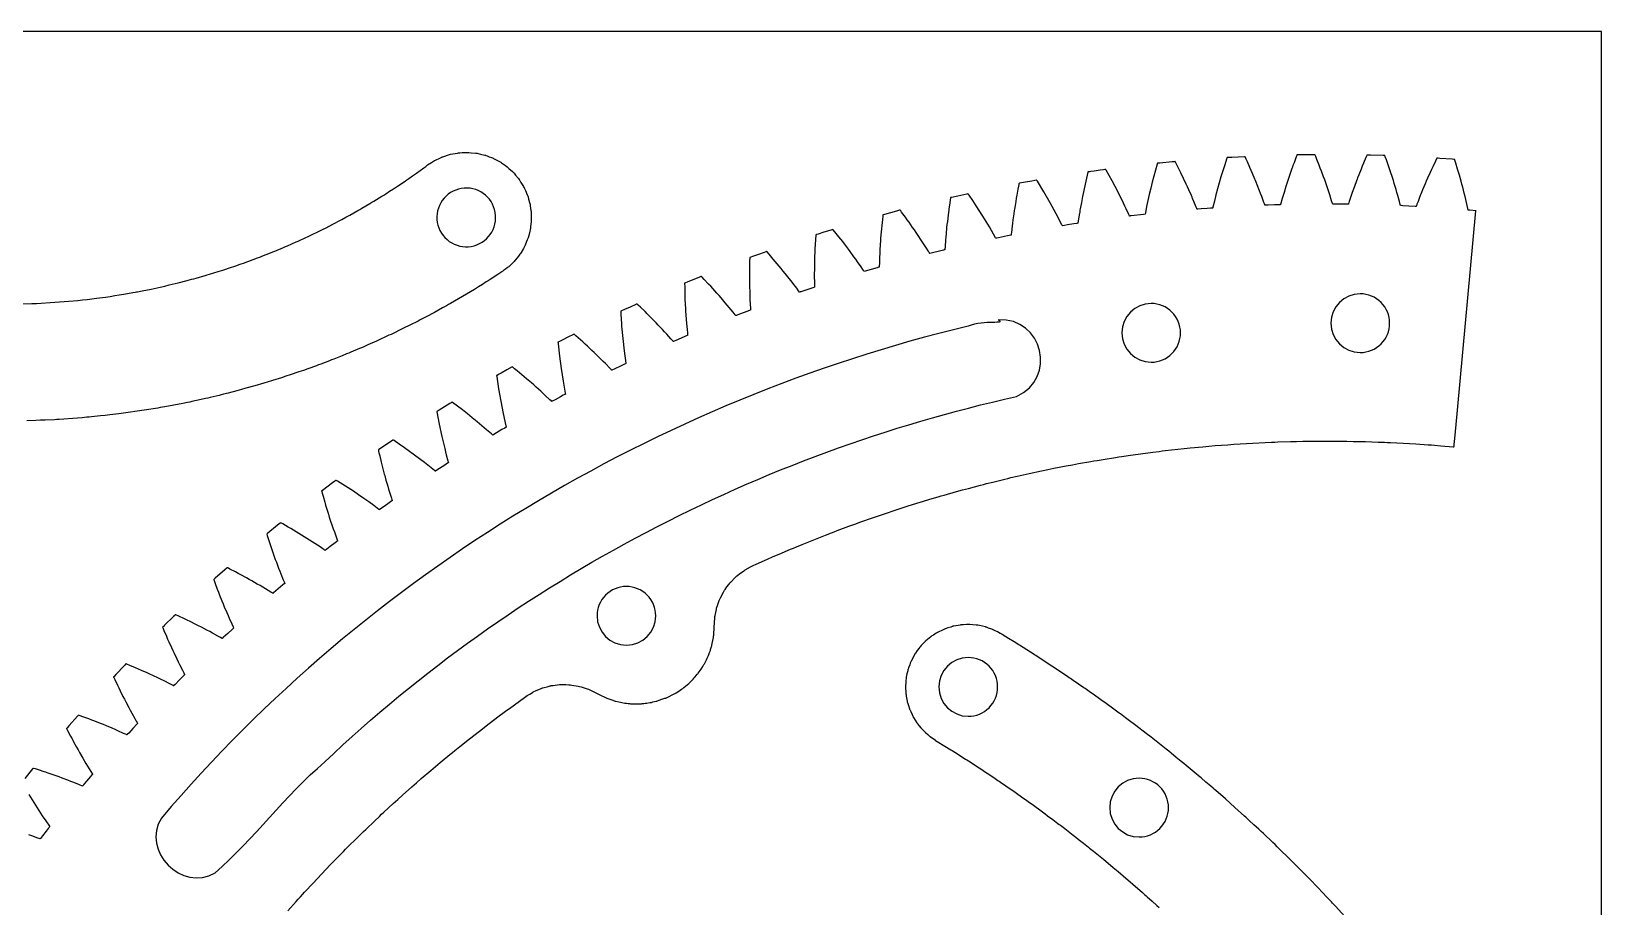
# Model space of a CAD drawing. Extents: x 0 to 264, y 0 to 116.
# Drawn here: x 191.3 to 264, y 75.3 to 115.8 of the extents above; entities that cross this region are included whole.
import ezdxf

# ---------------------------------------------------------------- set-up
doc = ezdxf.new("R2010")
doc.units = 0
doc.layers.add('Layer_1', color=7, linetype='CONTINUOUS')

msp = doc.modelspace()

# ---------------------------------------------------------------- linework, layer by layer
at = {"layer": 'Layer_1', "color": 7}
for points in [[(264.018471, 0.141992), (264.018471, 115.786301), (176.058963, 115.786301), (0.139999, 115.786301), (0.139999, 0.141992), (88.099499, 0.141992), (264.018471, 0.141992)], [(190.920102, 103.176889), (191.348518, 103.190387), (191.455633, 103.193701), (191.508747, 103.195357), (191.561878, 103.198112), (191.775932, 103.208703), (192.203942, 103.230872), (192.631376, 103.261705), (192.84514, 103.277114), (193.0585, 103.296412), (193.485256, 103.335932), (193.591809, 103.347486), (193.698227, 103.360006), (193.911144, 103.384099), (194.124038, 103.408192), (194.230399, 103.420731), (194.336549, 103.435175), (194.761256, 103.492029), (194.867426, 103.506493), (194.973284, 103.522865), (195.185022, 103.555642), (195.396779, 103.588402), (195.502637, 103.604794), (195.608205, 103.62309), (196.030212, 103.697315), (196.135704, 103.715631), (196.188838, 103.724933), (196.241004, 103.735525), (196.451178, 103.776952), (196.871466, 103.860809), (197.290095, 103.952367), (197.499419, 103.998629), (197.707778, 104.048744), (198.124493, 104.148853), (198.539151, 104.256995), (198.746471, 104.310939), (198.849708, 104.338885), (198.952776, 104.367813), (199.365046, 104.484718), (199.467831, 104.514588), (199.570306, 104.545443), (199.775171, 104.608074), (199.980065, 104.670705), (200.082342, 104.702503), (200.184139, 104.736226), (200.591386, 104.869714), (200.693127, 104.903437), (200.794247, 104.939107), (200.996431, 105.009442), (201.198587, 105.079794), (201.299707, 105.115445), (201.400066, 105.15304), (201.801527, 105.302589), (201.901885, 105.340184), (202.001566, 105.379723), (202.200758, 105.458726), (202.399923, 105.537745), (202.499519, 105.577268), (202.598551, 105.61773), (202.99369, 105.783208), (203.092496, 105.824655), (203.190737, 105.867045), (203.386628, 105.953769), (203.582518, 106.040513), (203.680478, 106.083885), (203.777844, 106.128222), (204.166154, 106.309106), (204.263238, 106.354383), (204.359815, 106.400665), (204.552149, 106.495094), (204.744484, 106.589542), (204.84106, 106.636747), (204.936677, 106.684933), (205.317649, 106.88086), (205.413294, 106.930009), (205.507923, 106.980124), (205.696504, 107.081794), (205.885028, 107.183465), (205.979714, 107.234539), (206.073412, 107.286561), (206.446453, 107.497143), (206.540151, 107.550165), (206.632861, 107.604109), (206.817349, 107.712925), (207.001866, 107.821741), (207.093645, 107.875705), (207.184436, 107.931596), (207.549067, 108.15622), (207.639858, 108.213093), (207.729689, 108.270909), (207.90986, 108.386637), (208.090002, 108.502388), (208.179805, 108.561166), (208.268705, 108.62091), (208.624559, 108.859247), (208.712443, 108.91997), (208.800356, 108.981638), (208.975983, 109.104128), (209.151581, 109.226618), (209.325063, 109.352094), (209.498348, 109.477858), (209.5853, 109.540489), (209.628763, 109.572287), (209.650014, 109.587713), (209.672225, 109.603122), (209.85217, 109.719161), (209.942001, 109.776977), (209.987411, 109.805885), (210.035699, 109.829036), (210.229275, 109.920574), (210.326049, 109.966817), (210.350207, 109.977428), (210.375325, 109.985556), (210.42652, 110.001945), (210.630623, 110.067485), (210.732731, 110.100246), (210.838198, 110.118562), (211.049272, 110.155174), (211.102386, 110.164417), (211.128491, 110.16906), (211.141982, 110.170852), (211.1555, 110.171371), (211.262547, 110.175376), (211.476669, 110.183447), (211.529811, 110.185468), (211.54333, 110.185971), (211.556848, 110.185352), (211.583913, 110.182753), (211.690537, 110.172142), (211.903812, 110.150935), (211.956955, 110.145274), (212.009109, 110.132755), (212.113419, 110.108661), (212.321953, 110.059532), (212.33454, 110.05645), (212.347099, 110.052674), (212.372188, 110.04322), (212.422424, 110.023958), (212.522613, 109.986366), (212.622773, 109.948771), (212.673009, 109.929493), (212.698127, 109.920035), (212.710657, 109.914701), (212.722285, 109.908422), (212.911205, 109.807598), (213.00589, 109.757506), (213.053191, 109.731466), (213.096653, 109.700633), (213.270812, 109.576119), (213.357765, 109.513489), (213.368405, 109.505708), (213.379016, 109.497213), (213.39832, 109.478899), (213.436956, 109.442267), (213.592969, 109.295703), (213.671229, 109.222438), (213.738821, 109.139587), (213.873582, 108.973338), (213.907393, 108.931894), (213.923818, 108.910687), (213.931494, 108.900096), (213.938409, 108.888519), (213.99347, 108.79698), (214.104355, 108.613976), (214.13238, 108.568679), (214.139323, 108.557102), (214.144883, 108.544586), (214.155494, 108.520473), (214.197997, 108.422384), (214.283002, 108.226188), (214.293642, 108.202095), (214.298948, 108.189539), (214.303491, 108.177039), (214.317969, 108.125943), (214.346982, 108.023019), (214.404922, 107.817271), (214.408563, 107.804774), (214.411103, 107.791253), (214.414941, 107.765232), (214.422589, 107.712231), (214.438083, 107.60642), (214.453521, 107.500609), (214.461197, 107.447608), (214.465064, 107.421607), (214.466164, 107.394604), (214.469353, 107.180846), (214.47099, 107.073974), (214.471357, 107.046991), (214.471583, 107.033492), (214.470793, 107.02001), (214.46464, 106.967006), (214.439523, 106.754614), (214.426935, 106.6484), (214.425411, 106.634918), (214.422589, 106.621416), (214.415985, 106.595415), (214.402467, 106.543357), (214.349324, 106.336166), (214.322287, 106.23276), (214.281704, 106.133691), (214.201525, 105.935549), (214.181233, 105.8864), (214.171581, 105.861344), (214.15905, 105.838213), (214.105908, 105.745689), (213.999284, 105.560281), (213.972219, 105.514038), (213.965474, 105.502462), (213.957318, 105.49187), (213.940864, 105.470667), (213.875191, 105.385848), (213.744409, 105.216421), (213.727984, 105.195237), (213.719799, 105.184643), (213.710712, 105.175013), (213.673063, 105.137419), (213.596722, 105.062252), (213.444492, 104.911816), (213.435009, 104.902415), (213.424369, 104.894135), (213.403118, 104.877746), (213.360643, 104.844986), (213.27561, 104.780427), (213.190605, 104.715849), (213.14813, 104.683072), (213.126851, 104.6667), (213.10464, 104.652236), (212.925062, 104.535619), (212.565821, 104.302427), (212.476018, 104.244592), (212.385227, 104.187718), (212.203617, 104.074203), (212.022007, 103.960687), (211.931244, 103.903834), (211.839437, 103.847942), (211.472323, 103.627346), (211.288794, 103.516989), (211.103317, 103.409925), (210.732393, 103.1958), (210.639683, 103.142799), (210.545957, 103.09076), (210.358674, 102.98697), (209.983685, 102.779855), (209.605423, 102.578939), (209.416277, 102.478425), (209.321648, 102.429276), (209.226003, 102.38107), (208.844157, 102.186895), (208.748568, 102.138709), (208.652923, 102.091504), (208.460306, 101.997998), (208.075073, 101.810566), (207.978299, 101.764304), (207.88113, 101.719027), (207.686876, 101.628428), (207.492623, 101.537832), (207.395453, 101.492555), (207.297776, 101.448218), (206.906108, 101.27477), (206.710218, 101.188023), (206.611779, 101.145614), (206.513057, 101.104189), (206.118285, 100.937749), (206.019564, 100.896321), (205.920475, 100.85582), (205.721565, 100.775835), (205.323801, 100.616636), (205.223923, 100.578099), (205.123762, 100.540504), (204.923413, 100.464372), (204.723091, 100.388239), (204.622902, 100.350645), (204.522431, 100.314032), (204.119164, 100.169393), (203.917488, 100.097093), (203.816452, 100.061443), (203.714909, 100.026758), (203.309045, 99.889536), (203.105901, 99.821105), (202.901685, 99.75653), (202.49331, 99.626702), (202.391089, 99.594944), (202.288417, 99.564069), (202.083043, 99.503382), (201.672354, 99.381067), (201.259491, 99.266395), (201.053073, 99.208559), (200.949837, 99.179671), (200.846176, 99.152671), (200.431197, 99.045607), (200.223735, 98.99166), (200.11968, 98.965642), (200.015483, 98.940566), (199.598557, 98.841204), (199.49436, 98.816149), (199.38991, 98.792055), (199.180614, 98.745794), (198.761965, 98.654255), (198.657233, 98.632086), (198.552161, 98.610883), (198.341965, 98.569436), (197.921697, 98.485599), (197.499978, 98.409467), (197.28911, 98.371892), (197.183618, 98.352613), (197.077951, 98.335262), (196.654863, 98.266831), (196.443301, 98.233128), (196.337363, 98.216737), (196.231293, 98.201311), (195.806949, 98.14155), (195.594729, 98.111697), (195.382047, 98.085679), (194.956642, 98.03362), (194.8503, 98.020158), (194.743747, 98.008564), (194.530562, 97.986415), (194.104288, 97.942078), (193.99756, 97.932449), (193.890832, 97.923398), (193.677261, 97.905082), (193.250117, 97.869415), (192.822511, 97.841489), (192.608632, 97.827025), (192.501692, 97.820031), (192.394673, 97.815005), (191.966568, 97.794764), (191.752514, 97.785135), (191.538363, 97.778528), (191.109984, 97.765991)], [(258.204513, 107.483814), (257.915404, 107.509835), (257.879675, 107.513069), (257.861302, 107.514686), (257.852299, 107.515496), (257.847756, 107.5159), (257.845498, 107.516095), (257.844341, 107.517557), (257.827915, 107.587892), (257.795065, 107.728986), (257.730351, 108.011254), (257.696541, 108.152156), (257.660812, 108.29246), (257.589325, 108.57309), (257.552636, 108.713298), (257.51304, 108.852756), (257.434752, 109.131554), (257.395156, 109.271012), (257.352653, 109.409487), (257.267648, 109.686361), (257.225173, 109.824836), (257.219868, 109.84217), (257.217187, 109.850837), (257.21586, 109.855169), (257.215211, 109.857326), (257.212953, 109.857537), (257.177252, 109.8601), (257.104777, 109.865242), (256.525601, 109.906669), (256.453155, 109.911811), (256.417425, 109.914374), (256.399081, 109.915644), (256.390021, 109.916299), (256.385506, 109.916606), (256.383559, 109.912542), (256.321724, 109.781484), (256.198308, 109.519342), (256.136473, 109.388284), (256.077545, 109.255969), (255.960366, 108.990943), (255.901438, 108.858437), (255.845417, 108.725064), (255.734645, 108.45734), (255.679555, 108.323487), (255.651559, 108.256984), (255.625481, 108.189539), (255.521059, 107.919328), (255.468905, 107.784203), (255.442827, 107.716738), (255.43628, 107.699404), (255.433006, 107.690948), (255.430917, 107.687483), (255.426374, 107.687714), (255.389685, 107.689523), (255.099701, 107.70397), (254.809718, 107.718434), (254.737272, 107.722055), (254.718927, 107.722958), (254.710037, 107.723632), (254.707638, 107.732376), (254.698043, 107.767083), (254.659407, 107.906713), (254.582134, 108.185994), (254.543498, 108.325548), (254.501955, 108.464215), (254.418897, 108.741571), (254.377354, 108.880238), (254.332904, 109.017963), (254.243072, 109.293296), (254.197663, 109.430905), (254.150334, 109.567743), (254.053758, 109.840861), (254.005441, 109.977408), (253.993842, 110.011151), (253.987802, 110.028505), (253.986307, 110.032761), (253.985545, 110.03488), (253.984105, 110.036074), (253.975018, 110.036342), (253.902571, 110.038442), (253.322266, 110.054813), (253.177147, 110.05903), (253.158803, 110.059552), (253.154287, 110.059668), (253.152679, 110.058722), (253.151804, 110.056622), (253.148304, 110.048283), (253.133798, 110.01456), (253.105773, 109.948077), (252.993421, 109.681027), (252.937428, 109.547463), (252.883326, 109.413108), (252.777351, 109.143456), (252.724237, 109.008661), (252.69816, 108.941176), (252.673042, 108.872745), (252.573559, 108.600726), (252.474922, 108.328282), (252.382212, 108.053895), (252.335815, 107.916766), (252.312644, 107.848358), (252.301045, 107.81365), (252.295231, 107.796299), (252.293792, 107.792004), (252.289558, 107.791676), (252.280471, 107.791736), (251.990205, 107.794103), (251.69994, 107.796451), (251.627493, 107.79701), (251.590776, 107.797321), (251.572432, 107.797453), (251.566251, 107.813845), (251.521801, 107.951741), (251.432957, 108.227554), (251.388507, 108.365474), (251.341179, 108.502388), (251.246521, 108.776104), (251.199193, 108.912923), (251.148957, 109.048931), (251.047442, 109.3202), (250.996247, 109.455884), (250.944092, 109.590911), (250.836086, 109.859772), (250.782012, 109.994203), (250.754947, 110.061669), (250.748202, 110.07804), (250.729857, 110.077944), (250.69314, 110.077482), (250.112637, 110.070048), (249.967434, 110.068179), (249.930717, 110.067717), (249.921657, 110.067601), (249.917114, 110.067525), (249.914828, 110.067505), (249.914009, 110.065481), (249.907687, 110.048111), (249.882598, 109.980665), (249.781562, 109.709184), (249.731299, 109.573385), (249.706181, 109.505939), (249.682051, 109.437509), (249.587365, 109.163621), (249.493696, 108.88956), (249.405783, 108.613533), (249.317899, 108.337449), (249.236732, 108.05942), (249.155622, 107.781412), (249.153082, 107.772705), (249.151783, 107.768373), (249.150683, 107.766832), (249.148397, 107.766756), (249.130052, 107.766138), (249.093335, 107.764924), (249.020889, 107.76248), (248.875798, 107.757567), (248.585646, 107.747957), (248.440555, 107.743047), (248.431468, 107.742759), (248.429323, 107.742855), (248.428561, 107.744991), (248.427009, 107.74923), (248.420743, 107.766581), (248.408184, 107.800287), (248.383067, 107.868714), (248.283019, 108.140579), (248.232783, 108.276571), (248.180629, 108.41158), (248.074174, 108.681037), (248.02106, 108.815759), (247.993995, 108.883205), (247.965999, 108.949707), (247.853194, 109.216565), (247.797145, 109.350034), (247.739205, 109.482924), (247.619994, 109.746971), (247.560078, 109.878995), (247.530135, 109.945497), (247.515685, 109.978258), (247.511931, 109.986518), (247.510435, 109.987636), (247.508178, 109.98752), (247.503662, 109.987249), (247.485261, 109.986267), (246.90552, 109.954472), (246.760627, 109.946536), (246.688209, 109.942588), (246.683665, 109.942337), (246.681408, 109.942204), (246.679827, 109.941182), (246.677005, 109.932575), (246.671445, 109.915221), (246.659846, 109.880536), (246.570015, 109.605008), (246.481143, 109.329214), (246.398085, 109.051666), (246.314999, 108.774024), (246.238686, 108.494548), (246.162373, 108.215074), (246.092833, 107.933964), (246.023294, 107.652758), (246.014573, 107.618053), (246.013472, 107.613662), (246.012964, 107.611466), (246.011073, 107.610868), (246.001986, 107.610196), (245.983641, 107.608827), (245.911195, 107.603358), (245.7665, 107.592746), (245.477024, 107.570578), (245.332301, 107.559986), (245.296571, 107.557251), (245.294314, 107.557059), (245.292846, 107.558174), (245.291096, 107.562334), (245.287625, 107.570713), (245.280654, 107.587085), (245.252629, 107.653588), (245.141293, 107.921101), (245.085243, 108.054877), (245.057247, 108.12138), (245.028263, 108.187863), (244.910576, 108.452584), (244.851676, 108.584992), (244.791789, 108.71684), (244.543349, 109.240331), (244.283027, 109.758102), (244.282011, 109.760142), (244.279866, 109.760125), (244.275322, 109.759682), (244.266291, 109.758816), (244.247947, 109.757044), (244.212217, 109.753575), (244.139771, 109.746584), (243.995273, 109.732121), (243.706362, 109.704175), (243.561864, 109.690676), (243.489418, 109.683702), (243.45366, 109.680217), (243.444008, 109.645512), (243.365776, 109.366519), (243.288504, 109.087432), (243.217017, 108.806725), (243.14553, 108.525982), (243.080817, 108.243714), (243.016103, 107.961351), (242.957175, 107.677718), (242.899235, 107.393912), (242.884729, 107.323577), (242.812282, 107.315082), (242.668151, 107.297751), (242.379833, 107.264008), (242.235702, 107.246635), (242.200001, 107.242398), (242.181628, 107.240279), (242.172597, 107.239221), (242.168166, 107.238797), (242.166275, 107.242918), (242.135344, 107.308438), (242.012859, 107.57106), (241.952012, 107.702294), (241.889246, 107.833084), (241.631323, 108.352028), (241.361632, 108.865004), (241.079861, 109.371432), (241.071056, 109.386858), (241.066653, 109.394772), (241.063972, 109.397817), (241.059513, 109.397179), (241.023755, 109.392192), (240.952297, 109.382543), (240.808561, 109.362322), (240.520976, 109.322783), (240.377269, 109.302559), (240.305782, 109.292909), (240.270024, 109.287923), (240.25168, 109.285436), (240.242705, 109.284186), (240.241181, 109.283088), (240.240645, 109.280892), (240.239601, 109.276481), (240.173928, 108.994505), (240.108255, 108.712508), (240.048339, 108.429086), (239.989439, 108.145589), (239.935337, 107.86099), (239.883154, 107.576106), (239.869664, 107.504809), (239.858065, 107.433491), (239.834894, 107.290469), (239.789485, 107.004448), (239.777885, 106.933131), (239.775035, 106.914815), (239.773567, 106.905896), (239.765072, 106.904008), (239.729343, 106.898251), (239.586002, 106.87512), (239.299434, 106.828878), (239.156065, 106.805747), (239.084578, 106.794173), (239.066234, 106.791283), (239.061746, 106.790572), (239.060138, 106.791478), (239.059122, 106.793479), (239.054945, 106.801511), (239.038519, 106.833329), (238.771227, 107.347554), (238.492278, 107.855521), (238.20142, 108.356843), (237.899188, 108.851426), (237.879884, 108.882262), (237.87043, 108.897688), (237.868031, 108.901541), (237.863685, 108.900999), (237.854795, 108.899382), (237.783308, 108.886845), (237.640532, 108.860824), (237.354895, 108.808785), (237.069286, 108.756746), (237.051901, 108.753512), (237.049671, 108.753106), (237.04905, 108.751065), (237.048204, 108.746634), (237.04651, 108.737719), (237.039737, 108.702088), (237.02619, 108.630771), (236.999153, 108.48852), (236.945051, 108.20402), (236.919934, 108.061404), (236.895804, 107.918482), (236.848447, 107.632748), (236.836876, 107.561431), (236.826236, 107.490113), (236.805944, 107.346708), (236.765361, 107.059933), (236.746057, 106.916432), (236.729659, 106.772642), (236.695849, 106.484982), (236.687411, 106.412702), (236.683177, 106.377051), (236.681061, 106.358738), (236.680327, 106.356926), (236.678097, 106.356463), (236.673667, 106.355577), (236.664777, 106.353768), (236.522565, 106.32486), (236.238113, 106.267044), (236.095901, 106.238116), (236.024443, 106.223652), (235.988713, 106.216411), (235.979823, 106.214618), (235.975392, 106.213713), (235.973191, 106.213289), (235.972034, 106.215253), (235.963031, 106.23068), (235.67491, 106.733543), (235.374965, 107.229571), (235.063843, 107.718646), (234.984623, 107.839671), (234.903512, 107.959946), (234.741827, 108.200495), (234.701244, 108.260239), (234.696164, 108.267751), (234.693652, 108.271505), (234.692043, 108.272526), (234.689842, 108.272027), (234.672457, 108.268039), (234.636699, 108.260047), (234.49508, 108.228229), (234.211983, 108.164636), (233.928886, 108.10104), (233.893129, 108.093047), (233.884295, 108.091046), (233.88057, 108.08939), (233.879892, 108.084919), (233.877268, 108.066606), (233.866628, 107.995288), (233.845377, 107.851996), (233.802902, 107.565475), (233.792262, 107.494177), (233.783344, 107.421878), (233.765959, 107.278105), (233.730202, 106.990639), (233.713776, 106.846751), (233.699298, 106.702691), (233.670314, 106.414435), (233.656796, 106.270278), (233.646156, 106.125814), (233.624905, 105.83698), (233.614293, 105.692533), (233.613616, 105.683521), (233.613418, 105.681247), (233.611781, 105.680248), (233.607379, 105.67915), (233.589994, 105.674795), (233.555224, 105.666072), (233.484725, 105.648718), (232.921183, 105.509184), (232.916781, 105.508086), (232.914579, 105.507547), (232.912858, 105.508222), (232.908032, 105.515907), (232.898408, 105.531333), (232.879076, 105.562166), (232.84044, 105.623837), (232.763195, 105.746423), (232.608707, 105.991595), (232.288808, 106.474985), (232.206681, 106.594588), (232.123623, 106.713398), (231.957592, 106.95106), (231.873546, 107.069103), (231.787581, 107.185909), (231.615906, 107.419507), (231.573431, 107.478305), (231.552152, 107.507216), (231.549471, 107.510854), (231.548144, 107.512685), (231.546084, 107.512415), (231.537307, 107.510066), (231.51995, 107.505348), (231.379883, 107.467773), (231.099665, 107.392583), (230.819446, 107.317433), (230.748919, 107.298154), (230.744545, 107.29698), (230.743811, 107.292705), (230.742851, 107.28369), (230.74096, 107.265374), (230.737207, 107.229724), (230.721741, 107.085647), (230.691797, 106.797602), (230.677319, 106.653522), (230.66572, 106.509154), (230.642549, 106.220435), (230.63095, 106.076067), (230.622737, 105.931524), (230.606312, 105.642325), (230.598099, 105.497763), (230.593019, 105.353011), (230.583509, 105.063522), (230.578739, 104.918767), (230.577554, 104.882137), (230.576933, 104.877977), (230.572587, 104.876685), (230.563894, 104.874162), (230.546481, 104.869059), (230.476941, 104.848818), (229.919807, 104.685843), (229.885037, 104.675251), (229.864745, 104.705122), (229.823202, 104.764865), (229.741103, 104.884198), (229.576399, 105.122706), (229.492353, 105.240842), (229.407347, 105.358133), (229.237055, 105.592694), (229.15109, 105.709212), (229.063206, 105.82446), (228.887381, 106.054881), (228.798509, 106.169666), (228.707747, 106.282798), (228.526419, 106.508999), (228.435628, 106.621241), (228.297198, 106.577889), (228.020395, 106.490203), (227.743535, 106.402494), (227.673967, 106.380345), (227.656582, 106.374876), (227.647946, 106.372161), (227.6436, 106.370775), (227.64216, 106.369542), (227.642019, 106.367287), (227.639761, 106.331639), (227.63073, 106.187096), (227.612386, 105.898053), (227.603637, 105.75351), (227.598049, 105.608775), (227.58645, 105.319364), (227.58089, 105.17463), (227.578378, 105.029855), (227.574117, 104.74027), (227.571972, 104.595439), (227.572282, 104.450591), (227.574935, 104.161006), (227.576233, 104.016136), (227.576572, 103.979523), (227.576713, 103.961209), (227.576798, 103.952176), (227.576854, 103.947629), (227.573213, 103.945724), (227.504633, 103.922593), (226.954836, 103.73651), (226.920038, 103.724933), (226.902653, 103.719136), (226.894074, 103.71621), (226.892296, 103.716689), (226.890941, 103.718501), (226.888204, 103.722122), (226.844741, 103.779938), (226.757789, 103.895689), (226.583263, 104.127148), (226.49535, 104.242125), (226.405519, 104.355736), (226.225574, 104.582979), (226.134783, 104.696223), (226.042045, 104.807622), (225.856681, 105.03053), (225.763943, 105.142022), (225.668326, 105.251225), (225.477742, 105.469684), (225.382125, 105.578865), (225.370525, 105.592386), (225.364571, 105.599202), (225.356132, 105.596546), (225.32235, 105.584027), (225.253742, 105.558951), (224.980889, 105.460188), (224.708009, 105.361407), (224.639429, 105.336351), (224.605619, 105.323792), (224.588234, 105.317629), (224.583972, 105.316108), (224.581827, 105.31532), (224.581432, 105.313316), (224.581263, 105.304263), (224.578299, 105.159531), (224.572373, 104.869926), (224.569409, 104.725191), (224.569522, 104.58034), (224.57051, 104.290755), (224.57099, 104.145887), (224.573925, 104.001152), (224.581771, 103.711663), (224.58575, 103.566911), (224.587782, 103.494628), (224.591451, 103.422348), (224.605957, 103.13313), (224.613351, 102.988491), (224.617049, 102.916211), (224.61798, 102.897895), (224.618206, 102.893388), (224.617923, 102.891387), (224.615779, 102.890577), (224.60734, 102.887303), (224.573502, 102.873821), (224.032002, 102.664991), (223.96441, 102.638953), (223.946997, 102.632423), (223.944908, 102.631615), (223.943412, 102.633233), (223.940562, 102.636738), (223.934805, 102.643748), (223.911606, 102.671694), (223.819855, 102.783668), (223.635734, 103.007634), (223.543024, 103.119245), (223.448338, 103.229004), (223.259023, 103.448522), (223.164366, 103.558301), (223.067084, 103.665847), (222.872548, 103.880838), (222.775266, 103.988306), (222.675981, 104.093924), (222.476337, 104.3042), (222.376543, 104.409336), (222.351425, 104.435357), (222.338866, 104.448856), (222.337145, 104.449742), (222.335056, 104.448875), (222.330851, 104.447123), (222.322469, 104.443714), (222.255808, 104.415768), (221.987274, 104.305721), (221.718767, 104.195654), (221.584486, 104.140725), (221.568061, 104.133407), (221.568456, 104.115091), (221.569246, 104.078478), (221.570798, 104.006199), (221.577035, 103.716613), (221.58014, 103.571842), (221.585643, 103.427203), (221.599162, 103.137905), (221.605766, 102.993249), (221.609039, 102.920969), (221.614063, 102.848687), (221.655606, 102.270848), (221.682643, 101.982513), (221.696161, 101.838337), (221.702907, 101.766057), (221.706265, 101.730409), (221.707083, 101.721395), (221.707507, 101.716908), (221.707733, 101.714636), (221.706406, 101.713287), (221.690009, 101.706045), (221.157653, 101.474758), (221.091021, 101.44587), (221.05817, 101.431406), (221.049844, 101.427785), (221.047784, 101.426879), (221.04595, 101.427131), (221.04293, 101.4305), (221.030399, 101.443982), (220.933682, 101.552008), (220.740388, 101.76808), (220.643727, 101.876126), (220.54461, 101.981821), (220.346208, 102.193271), (220.247007, 102.298986), (220.145858, 102.402756), (219.942433, 102.60939), (219.84072, 102.712715), (219.737539, 102.81458), (219.529316, 103.016361), (219.425176, 103.117261), (219.373021, 103.167372), (219.36653, 103.173671), (219.364865, 103.175269), (219.362917, 103.174825), (219.358797, 103.17294), (219.342372, 103.165351), (219.309549, 103.149945), (219.045841, 103.028705), (218.782132, 102.907468), (218.650278, 102.846762), (218.617427, 102.831336), (218.609187, 102.82756), (218.609328, 102.818777), (218.610485, 102.800461), (218.615085, 102.728181), (218.633429, 102.439154), (218.64263, 102.294614), (218.64723, 102.222331), (218.653524, 102.150071), (218.704719, 101.573116), (218.769432, 100.997473), (218.847693, 100.423503), (218.848567, 100.41472), (218.840383, 100.410752), (218.823958, 100.402836), (218.791107, 100.387429), (218.725462, 100.355612), (218.594934, 100.292019), (218.333851, 100.165388), (218.203351, 100.101773), (218.199287, 100.099808), (218.19607, 100.102854), (218.189748, 100.109362), (218.177189, 100.121881), (218.152071, 100.147899), (218.101864, 100.199938), (217.899595, 100.40771), (217.798447, 100.511613), (217.695379, 100.613554), (217.488285, 100.816529), (217.384737, 100.918007), (217.279722, 101.018021), (217.067802, 101.215969), (216.961855, 101.314925), (216.854921, 101.412859), (216.638344, 101.60578), (216.530055, 101.702269), (216.475982, 101.750439), (216.448945, 101.774532), (216.445473, 101.776843), (216.441438, 101.774783), (216.433366, 101.77064), (216.416913, 101.762399), (216.158538, 101.63026), (215.900164, 101.49816), (215.770991, 101.431657), (215.706277, 101.398877), (215.704922, 101.397508), (215.705176, 101.395256), (215.705656, 101.390749), (215.706587, 101.381755), (215.708478, 101.363439), (215.712317, 101.327791), (215.774123, 100.751874), (215.849477, 100.177501), (215.93832, 99.604977), (216.040146, 99.034668), (216.046524, 98.998998), (216.015621, 98.981647), (215.951867, 98.946959), (215.824077, 98.878531), (215.568581, 98.740999), (215.440791, 98.672591), (215.424365, 98.664), (215.416378, 98.659705), (215.412399, 98.657548), (215.410536, 98.657568), (215.408871, 98.659126), (215.382822, 98.684185), (215.32968, 98.734296), (215.118916, 98.933477), (215.013506, 99.033031), (214.90677, 99.131137), (214.691293, 99.325233), (214.583569, 99.422283), (214.474913, 99.518656), (214.254893, 99.70763), (214.034336, 99.896024), (213.809885, 100.079723), (213.697617, 100.171261), (213.641596, 100.217523), (213.613599, 100.240654), (213.599093, 100.252228), (213.592094, 100.257969), (213.588594, 100.260819), (213.584671, 100.259199), (213.332083, 100.116372), (213.079494, 99.973661), (212.953256, 99.902343), (212.890461, 99.866673), (212.874995, 99.857775), (212.867121, 99.853287), (212.865146, 99.852172), (212.864948, 99.850208), (212.865626, 99.845738), (212.870931, 99.81009), (212.956896, 99.23714), (213.055618, 98.666331), (213.167688, 98.097947), (213.292656, 97.532258), (213.30053, 97.49661), (213.304453, 97.479256), (213.306429, 97.470417), (213.306626, 97.468354), (213.304651, 97.4672), (213.300756, 97.464889), (213.23799, 97.428256), (213.113163, 97.354051), (212.863678, 97.206043), (212.73888, 97.131816), (212.707976, 97.113499), (212.692511, 97.104276), (212.688616, 97.101965), (212.686669, 97.100788), (212.684947, 97.102002), (212.678089, 97.107954), (212.623056, 97.155178), (212.404051, 97.345308), (212.294605, 97.440719), (212.184313, 97.535148), (211.960878, 97.720096), (211.736963, 97.904467), (211.509209, 98.084002), (211.281456, 98.263518), (211.049526, 98.437663), (210.817511, 98.611826), (210.803005, 98.622417), (210.799392, 98.625135), (210.797529, 98.625846), (210.795639, 98.624653), (210.787934, 98.619877), (210.757031, 98.600616), (210.695196, 98.562058), (210.572034, 98.485909), (210.32571, 98.33268), (210.202577, 98.256567), (210.140742, 98.21803), (210.10981, 98.198731), (210.094373, 98.189178), (210.091127, 98.1865), (210.092002, 98.182072), (210.093667, 98.173173), (210.202831, 97.604193), (210.325118, 97.037946), (210.460246, 96.474667), (210.477659, 96.404312), (210.496003, 96.333937), (210.53368, 96.194016), (210.608045, 95.914159), (210.626418, 95.843804), (210.631075, 95.82647), (210.631667, 95.824274), (210.630736, 95.822657), (210.626926, 95.820191), (210.619334, 95.815243), (210.589391, 95.794999), (210.467894, 95.715997), (210.224759, 95.557667), (210.103235, 95.478625), (210.042387, 95.439106), (210.026922, 95.430227), (210.012444, 95.441801), (209.984419, 95.46397), (209.75771, 95.644874), (209.530549, 95.825141), (209.299579, 96.000652), (209.068636, 96.176047), (208.833517, 96.345937), (208.598397, 96.515843), (208.35975, 96.680627), (208.120652, 96.844968), (208.090708, 96.865189), (208.083229, 96.870331), (208.079504, 96.872894), (208.077641, 96.874164), (208.07575, 96.873585), (208.060313, 96.862973), (208.000425, 96.822492), (207.880565, 96.740599), (207.401126, 96.413882), (207.393675, 96.408799), (207.389894, 96.406236), (207.390317, 96.402076), (207.394466, 96.384742), (207.402791, 96.349055), (207.419188, 96.27872), (207.452039, 96.137741), (207.518672, 95.855745), (207.664044, 95.294969), (207.682417, 95.224634), (207.702709, 95.155221), (207.742305, 95.015976), (207.822484, 94.737465), (207.863039, 94.598586), (207.90653, 94.460303), (207.992495, 94.183815), (208.013746, 94.114423), (208.024357, 94.079737), (208.027067, 94.07109), (208.028196, 94.066851), (208.024499, 94.064232), (208.010021, 94.053621), (207.891854, 93.969784), (207.655606, 93.801438), (207.537439, 93.717581), (207.47854, 93.675175), (207.448596, 93.653969), (207.44123, 93.648711), (207.433892, 93.653717), (207.419414, 93.664312), (207.185254, 93.835567), (206.951123, 94.00682), (206.713012, 94.17247), (206.474901, 94.33814), (206.233206, 94.498592), (205.991285, 94.658578), (205.869083, 94.736618), (205.746231, 94.813713), (205.500472, 94.967905), (205.438637, 95.006462), (205.430989, 95.010718), (205.423708, 95.005305), (205.40923, 94.994713), (205.380246, 94.97351), (205.263942, 94.886783), (204.798642, 94.540327), (204.769686, 94.519121), (204.766045, 94.516406), (204.764775, 94.514885), (204.765396, 94.512689), (204.767823, 94.503982), (204.772706, 94.486631), (204.792038, 94.417239), (204.830674, 94.277781), (204.908935, 93.998906), (204.928239, 93.929513), (204.94949, 93.860121), (204.991993, 93.721645), (205.076998, 93.444658), (205.12046, 93.306567), (205.16587, 93.16915), (205.25762, 92.894184), (205.303989, 92.756883), (205.353237, 92.620623), (205.451196, 92.347988), (205.500472, 92.211613), (205.501996, 92.207354), (205.501263, 92.205641), (205.499513, 92.204255), (205.492344, 92.198687), (205.477866, 92.187133), (205.448882, 92.164964), (205.391873, 92.12065), (205.162963, 91.942539), (204.934052, 91.764446), (204.932218, 91.763983), (204.930327, 91.765256), (204.926573, 91.767798), (204.919038, 91.772825), (204.903572, 91.782434), (204.873629, 91.802695), (204.813741, 91.84316), (204.693204, 91.924127), (204.452101, 92.085442), (204.207641, 92.241559), (203.962728, 92.397097), (203.839199, 92.473233), (203.714965, 92.5484), (203.466469, 92.698085), (203.341472, 92.77131), (203.215488, 92.84359), (202.963464, 92.987382), (202.900669, 93.02301), (202.868807, 93.041326), (202.84081, 93.019177), (202.728175, 92.927639), (202.277861, 92.561997), (202.249837, 92.538866), (202.235359, 92.527292), (202.228331, 92.521572), (202.224804, 92.518701), (202.223026, 92.517296), (202.223026, 92.515371), (202.245237, 92.446924), (202.290618, 92.309219), (202.380477, 92.033807), (202.426818, 91.896469), (202.475135, 91.759919), (202.571739, 91.486705), (202.620028, 91.350253), (202.671223, 91.21484), (202.774093, 90.944051), (202.825288, 90.808658), (202.87939, 90.674402), (202.988723, 90.406099), (203.043784, 90.271956), (203.050642, 90.255587), (203.054029, 90.247188), (203.055751, 90.243008), (203.056428, 90.240948), (203.054706, 90.239503), (203.026682, 90.216355), (202.971648, 90.169131), (202.75033, 89.981716), (202.529039, 89.794247), (202.515521, 89.78269), (202.508606, 89.776817), (202.506885, 89.775372), (202.504966, 89.776122), (202.501127, 89.77849), (202.470196, 89.797769), (202.408361, 89.835344), (202.28455, 89.910494), (202.036872, 90.061604), (201.911989, 90.135812), (201.7864, 90.208092), (201.535165, 90.35321), (201.408815, 90.424548), (201.281504, 90.49394), (201.026883, 90.63307), (200.899178, 90.701498), (200.77023, 90.768001), (200.51242, 90.901102), (200.447707, 90.934828), (200.415816, 90.951197), (200.399419, 90.959517), (200.391347, 90.963677), (200.3894, 90.964236), (200.387706, 90.962734), (200.38432, 90.959728), (200.275636, 90.863355), (199.84107, 90.479225), (199.786968, 90.431058), (199.773421, 90.419485), (199.767156, 90.413357), (199.770317, 90.404885), (199.782876, 90.371143), (199.833083, 90.235459), (199.934429, 89.964094), (199.985596, 89.828489), (200.039726, 89.694058), (200.147507, 89.425196), (200.201609, 89.290728), (200.25859, 89.157567), (200.372777, 88.891305), (200.429757, 88.758107), (200.489645, 88.625988), (200.610097, 88.362519), (200.669985, 88.230767), (200.685451, 88.198006), (200.692986, 88.181634), (200.694849, 88.177514), (200.695808, 88.175451), (200.6953, 88.173681), (200.68864, 88.167537), (200.635497, 88.118386), (200.422335, 87.921787), (200.209144, 87.725185), (200.182107, 87.701112), (200.168589, 87.688575), (200.165146, 87.68636), (200.161167, 87.688536), (200.153264, 87.692927), (200.08951, 87.727632), (199.962567, 87.797967), (199.708793, 87.938582), (199.581228, 88.007972), (199.452676, 88.075437), (199.1956, 88.209964), (199.066765, 88.27645), (198.936661, 88.341025), (198.676424, 88.469504), (198.546319, 88.534062), (198.414747, 88.594768), (198.151524, 88.716971), (198.019966, 88.777693), (198.003555, 88.785322), (198.001489, 88.786265), (197.999714, 88.785534), (197.996452, 88.782376), (197.989927, 88.776116), (197.963844, 88.751057), (197.911675, 88.700926), (197.493628, 88.298982), (197.441459, 88.248849), (197.415396, 88.223813), (197.401843, 88.211273), (197.408097, 88.194905), (197.464144, 88.061436), (197.576762, 87.794482), (197.632788, 87.660994), (197.691714, 87.528778), (197.810721, 87.264655), (197.870609, 87.132516), (197.932429, 87.001455), (198.057694, 86.740201), (198.120477, 86.609507), (198.185213, 86.479719), (198.316672, 86.221449), (198.382376, 86.092295), (198.415199, 86.027737), (198.423355, 86.011329), (198.410768, 85.998809), (198.38565, 85.972791), (198.180889, 85.767523), (197.976103, 85.562257), (197.9249, 85.51118), (197.918491, 85.504768), (197.915304, 85.501551), (197.911347, 85.503092), (197.894916, 85.5112), (197.862077, 85.527588), (197.732354, 85.592147), (197.47289, 85.722071), (197.342783, 85.786629), (197.211515, 85.848317), (196.94906, 85.97204), (196.817773, 86.033729), (196.685078, 86.092487), (196.419727, 86.209991), (196.287012, 86.268769), (196.15312, 86.32466), (195.885085, 86.435788), (195.751018, 86.49166), (195.717211, 86.505158), (195.708815, 86.508647), (195.70472, 86.509956), (195.701593, 86.506682), (195.689042, 86.493217), (195.638807, 86.441162), (195.237941, 86.022152), (195.137778, 85.917399), (195.131504, 85.910832), (195.130344, 85.909139), (195.131309, 85.907096), (195.133259, 85.902995), (195.141003, 85.886603), (195.156447, 85.853843), (195.187358, 85.788322), (195.311096, 85.526279), (195.372914, 85.395317), (195.436665, 85.26541), (195.5666, 85.006468), (195.631316, 84.876948), (195.697963, 84.748277), (195.834056, 84.492434), (195.901668, 84.364551), (195.971231, 84.237246), (196.113425, 83.984756), (196.184878, 83.85849), (196.220636, 83.794896), (196.238032, 83.763098), (196.242472, 83.755202), (196.242201, 83.753393), (196.240677, 83.751716), (196.237606, 83.748383), (196.225056, 83.734885), (196.029075, 83.52124), (195.833071, 83.307595), (195.783821, 83.254574), (195.759649, 83.22759), (195.756598, 83.22426), (195.754919, 83.223354), (195.752853, 83.224277), (195.744589, 83.227994), (195.728158, 83.23543), (195.59583, 83.295171), (195.331153, 83.4141), (195.198729, 83.47384), (195.065029, 83.529751), (194.797573, 83.6424), (194.663893, 83.698292), (194.529035, 83.752275), (194.258954, 83.858473), (194.123922, 83.911474), (193.98812, 83.962551), (193.715623, 84.062389), (193.579298, 84.112504), (193.510741, 84.13754), (193.506494, 84.1391), (193.503268, 84.136577), (193.497282, 84.129778), (193.485699, 84.116277), (193.461547, 84.089297), (193.078636, 83.653898), (192.983028, 83.545082), (192.958875, 83.518118), (192.957371, 83.516425), (192.957543, 83.514517), (192.959649, 83.510512), (192.963876, 83.50248), (192.972295, 83.486109), (193.00608, 83.421533), (193.140745, 83.1649), (193.208357, 83.036633), (193.242164, 82.97304), (193.276934, 82.909444), (193.417661, 82.656068), (193.488189, 82.529437), (193.559664, 82.403403), (193.706394, 82.153512), (193.85359, 81.903892), (194.00621, 81.657582), (194.158828, 81.411157), (194.160027, 81.409249), (194.15856, 81.407497), (194.155644, 81.404031), (194.149813, 81.397117), (194.138209, 81.383635), (194.115041, 81.35567), (194.068686, 81.300743), (193.974971, 81.189923), (193.788177, 80.968269), (193.741785, 80.912377), (193.718615, 80.884432), (193.707032, 80.87093), (193.701182, 80.863996), (193.698266, 80.86055), (193.696799, 80.858798), (193.694849, 80.859085), (193.560088, 80.913052), (193.290585, 81.020807), (193.155844, 81.074771), (193.020137, 81.125847), (192.748199, 81.22723), (192.612205, 81.278307), (192.47555, 81.326493), (192.201221, 81.420942), (192.064028, 81.468146), (191.99547, 81.49224), (191.925908, 81.514408), (191.649454, 81.603057), (191.511236, 81.647394), (191.441694, 81.66958), (191.424298, 81.675089), (191.415647, 81.677863), (191.411344, 81.679229), (191.409278, 81.679615), (191.407867, 81.677843), (191.384679, 81.649878), (191.020421, 81.198881)], [(203.204736, 75.075347), (203.58853, 75.509972), (203.685078, 75.618289), (203.782953, 75.725254), (203.978561, 75.939306), (204.369777, 76.367307), (205.166265, 77.210234), (205.571987, 77.624638), (205.774821, 77.831812), (205.876223, 77.93543), (205.978529, 78.038063), (206.391279, 78.445417), (206.597696, 78.649144), (206.700848, 78.751007), (206.80575, 78.851117), (207.225471, 79.251367), (207.43536, 79.451511), (207.541052, 79.550774), (207.647675, 79.649075), (208.074141, 80.042063), (208.287417, 80.238586), (208.503797, 80.431603), (208.936923, 80.817274), (209.154065, 81.009445), (209.373888, 81.19861), (209.81359, 81.576864), (209.923515, 81.671312), (210.034796, 81.763836), (210.257836, 81.949248), (210.703916, 82.319972), (210.815959, 82.412493), (210.929073, 82.503089), (211.15519, 82.684648), (211.607564, 83.047767), (212.065808, 83.403468), (212.524814, 83.758227), (212.989239, 84.105801), (213.221451, 84.279655), (213.337558, 84.366399), (213.45499, 84.451199), (213.925229, 84.790918), (214.160348, 84.960804), (214.219248, 85.003214), (214.281083, 85.040809), (214.404922, 85.115976), (214.528733, 85.191146), (214.559665, 85.210407), (214.57513, 85.219862), (214.591556, 85.227431), (214.658188, 85.256339), (214.924606, 85.371491), (214.957429, 85.385975), (214.973854, 85.392774), (214.991239, 85.397532), (215.061766, 85.416811), (215.201805, 85.454386), (215.341872, 85.491978), (215.37667, 85.501435), (215.394026, 85.506193), (215.412399, 85.508465), (215.484845, 85.517016), (215.773079, 85.551741), (215.808808, 85.555997), (215.827153, 85.558153), (215.845497, 85.558983), (215.917972, 85.556923), (216.063062, 85.552743), (216.208125, 85.548603), (216.280571, 85.546463), (216.352058, 85.533944), (216.637977, 85.483813), (216.709464, 85.471294), (216.778044, 85.449128), (216.915881, 85.403828), (217.053719, 85.358549), (217.122299, 85.335401), (217.187012, 85.303623), (217.706894, 85.045623), (217.836603, 84.981045), (217.901317, 84.948305), (217.969925, 84.924192), (218.244047, 84.828801), (218.312627, 84.804707), (218.346438, 84.793131), (218.381207, 84.783964), (218.522347, 84.750241), (218.592846, 84.73387), (218.664333, 84.721313), (218.807391, 84.69724), (218.843121, 84.692326), (218.878878, 84.688593), (218.951325, 84.681119), (219.023771, 84.673646), (219.0595, 84.669929), (219.09523, 84.668137), (219.24032, 84.662919), (219.312767, 84.660511), (219.385213, 84.662783), (219.530303, 84.66731), (219.566033, 84.669351), (219.60179, 84.672895), (219.674237, 84.680022), (219.746655, 84.687108), (219.782413, 84.690673), (219.81817, 84.695851), (219.961285, 84.719945), (220.032772, 84.731502), (220.103299, 84.74789), (220.244523, 84.781613), (220.279293, 84.791245), (220.314063, 84.802799), (220.382643, 84.82595), (220.519916, 84.873155), (220.65716, 84.920379), (220.69193, 84.931953), (220.709343, 84.937829), (220.72574, 84.945107), (220.790454, 84.976885), (221.050606, 85.10546), (221.11532, 85.137258), (221.131745, 85.145694), (221.147183, 85.155343), (221.177155, 85.175567), (221.297974, 85.255549), (221.418793, 85.335553), (221.479669, 85.376038), (221.509613, 85.396259), (221.537609, 85.41939), (221.756501, 85.609636), (221.865946, 85.705047), (221.965909, 85.809972), (222.016145, 85.862973), (222.040275, 85.889956), (222.063474, 85.917902), (222.156212, 86.029701), (222.179382, 86.057667), (222.201593, 86.086535), (222.244124, 86.145356), (222.329101, 86.263012), (222.406374, 86.385866), (222.44501, 86.447554), (222.464342, 86.478409), (222.481727, 86.510204), (222.549347, 86.638203), (222.582198, 86.702762), (222.612142, 86.769245), (222.671042, 86.90146), (222.722265, 87.037065), (222.747355, 87.104514), (222.759942, 87.138256), (222.770553, 87.172941), (222.811109, 87.311803), (222.821748, 87.346488), (222.83061, 87.381193), (222.844157, 87.452511), (222.871194, 87.594742), (222.898231, 87.736993), (222.911749, 87.808311), (222.915136, 87.825662), (222.916942, 87.843978), (222.919087, 87.879628), (222.953857, 88.457834), (222.96317, 88.602394), (222.967827, 88.674677), (222.970846, 88.710344), (222.978212, 88.745994), (223.037112, 89.029608), (223.051618, 89.100945), (223.055287, 89.118279), (223.060452, 89.13561), (223.072983, 89.169353), (223.12223, 89.305441), (223.171535, 89.441489), (223.196624, 89.509919), (223.210171, 89.543642), (223.227527, 89.575459), (223.365365, 89.830337), (223.400135, 89.89395), (223.417548, 89.925768), (223.438799, 89.954676), (223.525723, 90.070599), (223.612676, 90.186637), (223.656138, 90.244473), (223.67739, 90.273361), (223.688961, 90.286863), (223.701548, 90.299402), (223.907457, 90.503609), (223.958652, 90.554666), (223.984758, 90.579722), (223.998276, 90.592261), (224.012754, 90.602853), (224.12934, 90.689597), (224.245926, 90.776304), (224.303895, 90.819695), (224.332879, 90.840899), (224.363782, 90.859195), (224.61877, 90.997498), (224.682524, 91.032183), (224.714415, 91.048572), (224.747266, 91.063019), (224.879797, 91.121797), (225.40967, 91.358398), (225.674874, 91.476268), (225.941743, 91.590264), (226.475425, 91.818373), (226.608917, 91.875226), (226.743283, 91.930155), (227.011902, 92.039934), (227.549253, 92.259356), (228.090103, 92.470131), (228.360472, 92.575459), (228.495685, 92.628463), (228.631603, 92.679537), (229.175784, 92.881532), (229.447931, 92.982528), (229.721376, 93.079768), (230.268774, 93.272884), (230.405652, 93.32107), (230.542897, 93.368295), (230.818092, 93.460816), (231.368566, 93.64507), (231.50646, 93.69037), (231.644749, 93.733741), (231.921496, 93.821431), (232.474962, 93.996344), (233.031165, 94.162592), (233.309267, 94.245464), (233.448346, 94.286911), (233.588018, 94.326391), (234.146846, 94.483606), (234.426275, 94.562608), (234.706803, 94.636816), (235.268087, 94.784844), (235.408464, 94.821474), (235.549096, 94.857124), (235.830951, 94.926517), (236.394577, 95.065376), (236.535688, 95.099118), (236.67711, 95.131859), (236.960037, 95.196437), (237.526006, 95.325686), (238.093865, 95.44604), (238.377837, 95.505781), (238.519851, 95.535671), (238.662317, 95.5636), (239.232124, 95.674725), (239.516971, 95.730616), (239.802608, 95.781693), (240.374164, 95.883555), (240.517025, 95.908594), (240.660084, 95.932704), (240.94668, 95.978966), (241.519845, 96.07149), (241.663299, 96.093655), (241.80695, 96.114862), (242.094224, 96.156289), (242.668829, 96.239181), (243.244731, 96.312406), (243.532683, 96.349036), (243.676616, 96.367332), (243.820831, 96.383723), (244.397863, 96.448279), (244.686407, 96.480116), (244.975318, 96.508042), (245.553337, 96.562971), (245.697863, 96.57645), (245.842417, 96.588989), (246.131836, 96.61214), (246.710618, 96.657417), (246.855426, 96.668012), (247.000319, 96.677023), (247.290105, 96.695319), (247.869563, 96.730989), (248.449502, 96.757973), (248.739485, 96.771454), (248.884491, 96.778098), (249.029553, 96.782642), (249.609887, 96.799996), (249.900096, 96.808567), (250.190333, 96.81311), (250.770892, 96.820815), (250.916039, 96.82276), (251.061243, 96.823414), (251.351508, 96.822568), (251.932124, 96.820872), (252.077299, 96.819562), (252.222389, 96.816791), (252.512655, 96.811242), (253.093101, 96.799668), (253.673322, 96.779427), (253.963503, 96.768833), (254.108565, 96.763518), (254.253571, 96.756045), (254.833453, 96.726175), (255.123323, 96.711731), (255.412912, 96.692452), (255.992173, 96.65293), (256.136953, 96.6433), (256.281676, 96.631726), (256.570982, 96.607653), (257.149566, 96.559466), (257.185295, 96.556421), (257.189359, 96.592071), (257.195992, 96.664371), (257.209538, 96.808547), (257.236547, 97.096975), (257.343114, 98.250595), (258.195369, 107.479558)], [(252.116189, 74.841498), (251.712611, 75.278705), (251.611773, 75.387985), (251.561538, 75.442911), (251.510343, 75.496877), (251.30576, 75.712853), (250.896397, 76.144687), (250.481502, 76.571227), (250.27404, 76.784485), (250.221885, 76.837506), (250.169703, 76.890488), (250.064631, 76.995723), (249.644148, 77.416889), (249.591994, 77.46989), (249.538851, 77.521909), (249.432312, 77.625795), (249.219319, 77.833584), (249.006326, 78.041356), (248.8999, 78.145239), (248.792063, 78.247776), (248.360715, 78.657735), (248.252906, 78.760272), (248.198804, 78.811346), (248.143742, 78.86146), (247.925443, 79.063644), (247.70706, 79.265851), (247.597924, 79.366923), (247.542835, 79.417057), (247.487773, 79.467148), (247.045785, 79.865742), (246.824748, 80.065039), (246.601341, 80.261621), (246.154188, 80.654339), (246.098167, 80.703488), (246.041187, 80.751658), (245.928072, 80.848417), (245.701955, 81.041838), (245.475839, 81.235242), (245.362611, 81.331808), (245.248227, 81.427218), (244.79097, 81.808171), (244.676614, 81.903581), (244.618645, 81.950806), (244.560677, 81.99803), (244.329537, 82.185462), (244.098397, 82.372914), (243.982771, 82.46638), (243.924802, 82.513605), (243.866862, 82.559867), (243.399728, 82.928762), (243.166076, 83.113132), (242.930082, 83.29448), (242.458121, 83.657231), (242.399193, 83.702528), (242.339306, 83.746862), (242.220123, 83.835514), (241.981815, 84.01378), (241.743535, 84.192085), (241.683647, 84.236419), (241.62376, 84.280753), (241.503392, 84.368443), (241.022062, 84.718751), (240.901694, 84.80644), (240.780282, 84.892222), (240.537345, 85.064247), (240.294408, 85.23627), (240.172996, 85.322035), (240.112149, 85.364425), (240.051274, 85.406834), (239.560997, 85.744507), (239.4384, 85.829326), (239.377553, 85.871716), (239.315718, 85.913163), (239.068435, 86.078833), (238.573784, 86.410038), (238.0749, 86.734924), (237.825359, 86.8973), (237.762593, 86.937785), (237.699798, 86.977285), (237.57404, 87.05727), (237.070894, 87.375588), (237.0081, 87.415091), (236.944346, 87.45461), (236.817515, 87.53267), (236.563939, 87.688592), (236.31039, 87.844517), (236.246636, 87.883055), (236.214773, 87.902333), (236.199307, 87.911982), (236.182882, 87.920997), (236.050915, 87.990389), (235.919004, 88.05976), (235.886154, 88.077113), (235.869728, 88.085721), (235.852343, 88.092387), (235.782804, 88.118405), (235.643104, 88.169482), (235.573564, 88.19552), (235.538795, 88.208019), (235.52141, 88.214471), (235.512576, 88.217381), (235.503517, 88.219441), (235.212969, 88.284962), (235.140494, 88.301331), (235.066129, 88.307957), (234.917765, 88.321439), (234.769372, 88.334921), (234.760115, 88.335767), (234.75083, 88.336075), (234.732486, 88.335248), (234.694809, 88.333591), (234.620443, 88.330258), (234.471684, 88.323615), (234.39729, 88.320282), (234.378946, 88.319455), (234.369661, 88.319032), (234.36046, 88.317646), (234.323743, 88.311079), (234.030571, 88.258055), (233.993882, 88.25147), (233.989282, 88.250621), (233.984851, 88.249196), (233.975989, 88.246345), (233.958604, 88.240723), (233.888105, 88.218555), (233.746204, 88.173255), (233.675705, 88.15109), (233.639947, 88.139533), (233.631085, 88.136665), (233.622647, 88.132734), (233.60625, 88.124857), (233.471404, 88.062226), (233.336558, 87.999595), (233.30272, 87.984166), (233.298543, 87.982165), (233.29462, 87.979679), (233.286774, 87.974712), (233.271308, 87.965063), (233.208486, 87.92556), (233.082756, 87.845576), (233.019961, 87.806056), (232.98807, 87.785815), (232.959114, 87.761722), (232.730091, 87.571786), (232.701078, 87.54769), (232.697522, 87.544727), (232.694361, 87.541298), (232.68804, 87.534479), (232.675481, 87.520978), (232.625273, 87.466068), (232.52421, 87.356868), (232.473974, 87.301959), (232.448885, 87.274959), (232.436326, 87.261457), (232.425714, 87.246051), (232.339721, 87.124427), (232.253756, 87.002823), (232.232505, 86.971971), (232.221865, 86.956561), (232.216531, 86.948956), (232.211846, 86.940943), (232.177076, 86.875423), (232.03986, 86.611644), (232.03557, 86.603383), (232.032409, 86.59464), (232.026116, 86.577306), (232.013557, 86.542601), (231.988439, 86.472265), (231.938203, 86.332421), (231.913086, 86.262086), (231.906792, 86.244715), (231.902587, 86.226419), (231.894657, 86.189806), (231.862794, 86.044572), (231.830903, 85.899315), (231.82698, 85.881018), (231.825286, 85.871911), (231.824496, 85.862646), (231.821307, 85.826033), (231.814957, 85.751808), (231.80237, 85.6038), (231.79602, 85.529592), (231.794411, 85.511276), (231.794919, 85.49298), (231.796443, 85.455385), (231.80903, 85.158464), (231.810103, 85.140168), (231.813264, 85.121852), (231.819557, 85.085219), (231.832116, 85.011997), (231.857234, 84.865489), (231.869793, 84.792264), (231.872954, 84.773948), (231.878147, 84.756597), (231.888786, 84.720947), (231.933236, 84.579082), (231.977658, 84.437237), (231.983161, 84.419883), (231.985955, 84.411004), (231.987338, 84.406576), (231.989257, 84.402377), (232.004723, 84.368634), (232.035655, 84.301189), (232.098421, 84.166352), (232.129353, 84.098906), (232.144818, 84.065164), (232.148713, 84.056748), (232.153595, 84.048851), (232.163276, 84.033425), (232.323606, 83.782956), (232.34387, 83.75212), (232.35355, 83.736694), (232.358827, 83.729068), (232.364811, 83.721979), (232.413127, 83.665108), (232.509703, 83.551593), (232.606308, 83.438077), (232.716516, 83.33814), (232.826752, 83.238182), (232.881813, 83.18809), (232.885228, 83.184969), (232.889038, 83.182311), (232.896687, 83.176977), (232.912124, 83.166385), (232.943056, 83.145179), (233.187319, 82.975176)], [(233.188109, 82.968764), (233.695432, 82.657106), (233.822263, 82.579029), (233.886017, 82.540492), (233.948783, 82.500989), (234.200412, 82.34187), (234.45207, 82.182767), (234.577828, 82.102782), (234.640622, 82.063282), (234.703389, 82.022798), (235.202386, 81.698028), (235.3271, 81.617078), (235.388906, 81.576596), (235.450741, 81.535149), (235.698109, 81.369594), (235.945477, 81.203944), (236.069147, 81.121072), (236.130953, 81.079625), (236.1918, 81.037216), (236.682133, 80.699638), (236.804702, 80.614839), (236.926227, 80.529074), (237.169136, 80.357052), (237.412073, 80.185006), (237.5334, 80.099244), (237.653768, 80.011555), (238.13507, 79.661227), (238.194957, 79.617875), (238.254845, 79.573538), (238.374084, 79.484869), (238.612449, 79.306584), (238.850842, 79.128318), (238.910729, 79.083984), (238.969657, 79.038684), (239.087683, 78.948088), (239.559671, 78.585356), (239.618571, 78.540077), (239.676511, 78.493818), (239.793323, 78.401294), (240.026862, 78.216848), (240.260457, 78.032398), (240.318425, 77.986139), (240.376366, 77.938895), (240.491992, 77.845429), (240.954272, 77.470565), (241.411754, 77.089804), (241.640383, 76.899271), (241.866499, 76.70585), (242.318563, 76.318734), (242.7658, 75.926036), (242.87756, 75.827831), (242.933609, 75.778682), (242.988643, 75.72953), (243.209651, 75.530233), (243.430687, 75.330939), (243.541177, 75.231289)], [(191.216788, 80.465634), (191.368056, 80.218461), (191.519711, 79.971553), (191.676774, 79.727922), (191.833813, 79.484387), (191.996588, 79.244512), (192.159461, 79.00477), (192.170078, 78.989343), (192.175175, 78.98185), (192.176431, 78.979982), (192.176411, 78.978134), (192.173631, 78.974552), (192.151429, 78.945644), (192.106985, 78.888807), (192.018116, 78.774098), (191.840764, 78.544855), (191.751895, 78.430165), (191.741275, 78.415721), (191.735524, 78.40925), (191.726989, 78.412233), (191.693165, 78.424772), (191.624585, 78.448865), (191.350855, 78.545334), (191.213971, 78.593524)]]:
    msp.add_lwpolyline(points, dxfattribs=at)
msp.add_lwpolyline([(236.086836, 102.438045), (236.086836, 102.438045)], close=True, dxfattribs=at)
for points in [[(211.229682, 108.516426), (210.874172, 108.455511), (210.557421, 108.255862), (210.349112, 107.961399)], [(212.799823, 107.405661), (212.672953, 108.145975), (211.969983, 108.643278), (211.229682, 108.516426)], [(210.349112, 107.961399), (210.140803, 107.666936), (210.057998, 107.301781), (210.118915, 106.946263)], [(210.118915, 106.946263), (210.17984, 106.590746), (210.379495, 106.273993), (210.673959, 106.065685)], [(211.689081, 105.835501), (212.429381, 105.962362), (212.926674, 106.665342), (212.799823, 107.405661)], [(210.673959, 106.065685), (210.968422, 105.857376), (211.333572, 105.774577), (211.689081, 105.835501)], [(252.845025, 103.641057), (252.09393, 103.641056), (251.485046, 103.032164), (251.485044, 102.281056)], [(253.806692, 103.242731), (253.551641, 103.497781), (253.205719, 103.641063), (252.845025, 103.641057)], [(254.205032, 102.281056), (254.205031, 102.641755), (254.061744, 102.98768), (253.806692, 103.242731)], [(236.933503, 98.889321), (238.833807, 99.715032), (238.148199, 102.558892), (236.086836, 102.438045)], [(243.167439, 103.19363), (242.416343, 103.19363), (241.80746, 102.584737), (241.807458, 101.833629)], [(244.129106, 102.795304), (243.874055, 103.050354), (243.528132, 103.193637), (243.167439, 103.19363)], [(244.527445, 101.833629), (244.527445, 102.194328), (244.384157, 102.540254), (244.129106, 102.795304)], [(234.690056, 102.140938), (220.279889, 98.70092), (206.934, 90.678082), (197.347428, 79.375198)], [(236.086836, 102.438045), (236.451589, 102.192308), (235.486188, 102.462017), (234.690056, 102.140938)], [(241.807458, 101.833629), (241.807461, 101.082523), (242.416345, 100.473632), (243.167439, 100.473631)], [(244.129105, 100.871956), (244.384156, 101.127006), (244.527444, 101.472931), (244.527445, 101.833629)], [(251.485044, 102.281056), (251.485048, 101.529949), (252.093931, 100.921058), (252.845025, 100.921058)], [(253.806691, 101.319383), (254.061743, 101.574433), (254.20503, 101.920357), (254.205032, 102.281056)], [(252.845025, 100.921058), (253.205718, 100.921052), (253.55164, 101.064334), (253.806691, 101.319383)], [(243.167439, 100.473631), (243.528132, 100.473625), (243.874054, 100.616907), (244.129105, 100.871956)], [(204.907402, 81.97679), (213.782461, 90.401451), (225.019249, 96.236392), (236.933503, 98.889321)], [(217.912174, 89.695032), (217.657126, 89.43998), (217.513843, 89.094056), (217.513845, 88.733359)], [(218.873838, 90.093374), (218.513143, 90.093372), (218.167222, 89.950085), (217.912174, 89.695032)], [(219.835503, 89.695033), (219.580454, 89.950086), (219.234533, 90.093373), (218.873838, 90.093374)], [(220.233833, 88.733359), (220.233835, 89.094056), (220.090552, 89.439981), (219.835503, 89.695033)], [(217.513845, 88.733359), (217.513857, 87.98226), (218.122742, 87.373379), (218.873838, 87.373375)], [(218.873838, 87.373375), (219.624935, 87.373377), (220.233821, 87.982259), (220.233833, 88.733359)], [(234.697645, 86.80579), (233.94655, 86.805789), (233.337666, 86.196897), (233.337664, 85.445789)], [(235.659312, 86.407464), (235.404261, 86.662514), (235.058339, 86.805796), (234.697645, 86.80579)], [(236.057652, 85.445789), (236.057651, 85.806488), (235.914364, 86.152414), (235.659312, 86.407464)], [(233.337664, 85.445789), (233.337668, 84.694682), (233.946551, 84.085792), (234.697645, 84.085791)], [(235.659311, 84.484116), (235.914363, 84.739166), (236.05765, 85.08509), (236.057652, 85.445789)], [(234.697645, 84.085791), (235.058338, 84.085785), (235.40426, 84.229067), (235.659311, 84.484116)], [(199.8301, 76.833544), (201.632196, 78.417462), (203.070522, 80.401651), (204.907402, 81.97679)], [(242.607809, 81.219145), (241.856714, 81.219144), (241.24783, 80.610252), (241.247828, 79.859144)], [(243.569476, 80.820818), (243.314425, 81.075869), (242.968503, 81.219151), (242.607809, 81.219145)], [(243.967816, 79.859144), (243.967815, 80.219843), (243.824528, 80.565768), (243.569476, 80.820818)], [(197.347428, 79.375198), (196.378548, 77.858423), (198.317059, 75.93481), (199.8301, 76.833544)], [(241.247828, 79.859144), (241.247832, 79.108037), (241.856715, 78.499146), (242.607809, 78.499146)], [(243.569475, 78.897471), (243.824527, 79.152521), (243.967814, 79.498445), (243.967816, 79.859144)], [(242.607809, 78.499146), (242.968502, 78.499139), (243.314424, 78.642421), (243.569475, 78.897471)]]:
    msp.add_open_spline(points, degree=3, dxfattribs=at)

doc.saveas('drawing.dxf')
